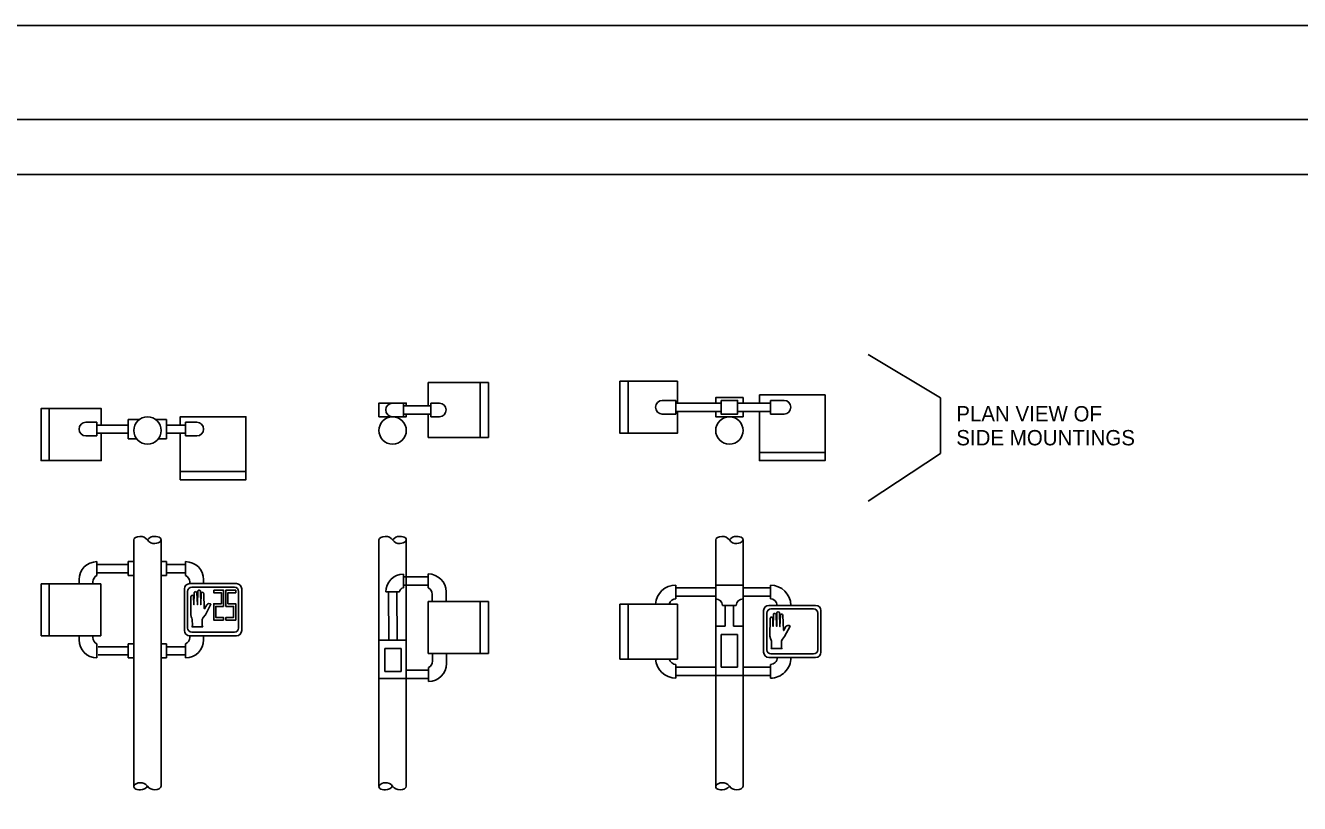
# Model space of a CAD drawing. Extents: x -894 to 866, y -472 to 714.
# Drawn here: x -364 to 218, y 358 to 714 of the extents above; entities that cross this region are included whole.
import ezdxf

# ---------------------------------------------------------------- set-up
doc = ezdxf.new("R2010")
doc.units = 0
for name, color, linetype in [('border_PLOTTING-ELEMENTS', 7, 'Continuous'), ('border_rw_22x34_Cut_Lines', 7, 'Continuous'), ('border_SHEET', 7, 'Continuous'), ('es_DETAIL', 7, 'Continuous'), ('es_DETAIL-anno', 7, 'Continuous')]:
    doc.layers.add(name, color=color, linetype=linetype)

msp = doc.modelspace()

# ---------------------------------------------------------------- linework, layer by layer
at = {"layer": 'border_PLOTTING-ELEMENTS'}
for points in [[(-894.04, -472.44), (865.96, -472.44), (865.96, 713.56), (-894.04, 713.56)], [(-864.04, 670.56), (835.96, 670.56), (835.96, -429.44), (-864.04, -429.44)]]:
    msp.add_lwpolyline(points, close=True, dxfattribs=at)
at = {"layer": 'border_rw_22x34_Cut_Lines'}
msp.add_lwpolyline([(-864.04, 670.56), (835.96, 670.56), (835.96, -429.44), (-864.04, -429.44)], close=True, dxfattribs=at)
at = {"layer": 'border_SHEET'}
msp.add_line((-814.04, 645.56), (810.96, 645.56), dxfattribs=at)
at = {"layer": 'es_DETAIL'}
for p, q in [((-156.55, 550.44), (-156.55, 525.44)), ((-88.95, 527.32), (-88.95, 551.07)), ((-73.33, 542.32), (-67.1, 542.32)), ((-67.1, 542.32), (-67.1, 536.07)), ((-23.96, 542.32), (-23.96, 536.07)), ((-23.96, 542.32), (-17.73, 542.32)), ((-353.41, 514.82), (-353.41, 538.57)), ((-191.55, 534.82), (-191.55, 541.07)), ((-191.55, 539.82), (-179.05, 539.82)), ((-191.55, 536.07), (-179.05, 536.07)), ((-179.05, 541.07), (-175.2, 541.07)), ((-179.05, 541.07), (-179.05, 534.82)), ((-73.33, 536.07), (-67.1, 536.07)), ((-67.1, 541.07), (-46.46, 541.07)), ((-67.1, 537.32), (-46.46, 537.32)), ((-38.96, 541.07), (-23.96, 541.07)), ((-38.96, 537.32), (-23.96, 537.32)), ((-23.96, 536.07), (-17.73, 536.07)), ((-331.61, 532.32), (-336.71, 532.32)), ((-331.61, 532.32), (-331.61, 526.07)), ((-317.31, 531.07), (-331.61, 531.07)), ((-317.31, 524.82), (-317.31, 533.57)), ((-312.31, 533.57), (-317.31, 533.57)), ((-304.81, 533.57), (-299.81, 533.57)), ((-299.81, 524.82), (-299.81, 533.57)), ((-299.81, 531.07), (-291.11, 531.07)), ((-291.11, 532.32), (-291.11, 526.07)), ((-291.11, 532.32), (-286.01, 532.32)), ((-179.05, 534.82), (-175.2, 534.82)), ((-331.61, 526.07), (-336.71, 526.07)), ((-317.31, 527.32), (-331.61, 527.32)), ((-317.31, 524.82), (-313.56, 524.82)), ((-303.56, 524.82), (-299.81, 524.82)), ((-299.81, 527.32), (-291.11, 527.32)), ((-291.11, 526.07), (-286.01, 526.07)), ((1.32, 518.57), (-28.96, 518.57)), ((-263.29, 509.82), (-293.56, 509.82)), ((-314.81, 366.07), (-314.81, 478.57)), ((-302.31, 366.07), (-302.31, 478.57)), ((-202.8, 366.07), (-202.8, 478.57)), ((-190.3, 366.07), (-190.3, 478.57)), ((-48.96, 366.07), (-48.96, 478.57)), ((-36.46, 366.07), (-36.46, 478.57)), ((-331.61, 462.32), (-331.61, 468.66)), ((-331.61, 468.57), (-331.61, 462.32)), ((-331.61, 467.32), (-317.31, 467.32)), ((-331.61, 467.32), (-317.31, 467.32)), ((-317.31, 462.32), (-317.31, 468.66)), ((-317.31, 468.66), (-314.81, 468.66)), ((-299.81, 468.66), (-302.31, 468.66)), ((-299.81, 462.32), (-299.81, 468.66)), ((-291.11, 467.32), (-299.81, 467.32)), ((-291.11, 462.32), (-291.11, 468.66)), ((-291.11, 468.57), (-291.11, 462.32)), ((-339.83, 458.57), (-339.83, 460.44)), ((-331.61, 463.57), (-317.31, 463.57)), ((-317.31, 462.32), (-314.81, 462.32)), ((-299.81, 462.32), (-302.31, 462.32)), ((-291.11, 463.57), (-299.81, 463.57)), ((-282.89, 458.57), (-282.89, 460.44)), ((-191.55, 462.94), (-191.55, 456.69)), ((-191.55, 461.69), (-190.3, 461.69)), ((-190.3, 461.69), (-180.3, 461.69)), ((-181.55, 461.69), (-180.3, 461.69)), ((-180.3, 456.69), (-180.3, 463.04)), ((-180.3, 462.94), (-180.3, 456.69)), ((-357.16, 458.57), (-357.16, 434.82)), ((-357.16, 458.57), (-329.81, 458.57)), ((-353.41, 434.82), (-353.41, 458.57)), ((-333.49, 458.57), (-333.49, 459.39)), ((-329.81, 458.57), (-329.81, 434.82)), ((-291.66, 437.23), (-291.66, 456.2)), ((-289.24, 458.62), (-267.9, 458.62)), ((-289.23, 458.57), (-289.23, 459.39)), ((-288.31, 456.99), (-268.83, 456.99)), ((-266.94, 455.1), (-266.94, 438.33)), ((-265.48, 437.23), (-265.48, 456.2)), ((-199.67, 454.82), (-193.42, 454.82)), ((-198.29, 432.77), (-198.42, 454.82)), ((-194.54, 432.77), (-194.67, 454.82)), ((-191.55, 457.94), (-190.3, 457.94)), ((-190.3, 457.94), (-180.3, 457.94)), ((-172.08, 450.44), (-172.08, 454.82)), ((-67.1, 457.97), (-67.1, 451.72)), ((-48.96, 456.69), (-67.1, 456.69)), ((-48.96, 457.94), (-36.46, 457.94)), ((-36.46, 456.69), (-23.96, 456.69)), ((-23.96, 457.94), (-23.96, 451.69)), ((-180.3, 450.44), (-180.3, 426.69)), ((-152.8, 450.44), (-180.3, 450.44)), ((-178.42, 450.44), (-178.42, 453.76)), ((-156.55, 450.44), (-156.55, 426.69)), ((-152.8, 450.44), (-152.8, 426.69)), ((-92.7, 449.19), (-66.46, 449.19)), ((-92.7, 424.19), (-92.7, 449.19)), ((-88.95, 424.19), (-88.95, 449.19)), ((-48.96, 452.94), (-67.1, 452.94)), ((-66.46, 449.19), (-66.46, 424.19)), ((-45.83, 448.57), (-39.58, 448.57)), ((-44.58, 439.19), (-44.58, 448.57)), ((-40.83, 439.19), (-40.83, 448.57)), ((-36.46, 452.94), (-23.96, 452.94)), ((-24.64, 448.69), (-3.3, 448.69)), ((-27.06, 427.31), (-27.06, 446.28)), ((-25.6, 445.18), (-25.6, 428.41)), ((-4.23, 447.07), (-23.7, 447.07)), ((-2.34, 428.41), (-2.34, 445.18)), ((-2.34, 445.18), (-2.34, 445.18)), ((-0.88, 427.31), (-0.88, 446.28)), ((-48.96, 439.19), (-44.58, 439.19)), ((-40.83, 439.19), (-36.46, 439.19)), ((-329.81, 434.82), (-357.16, 434.82)), ((-339.83, 434.82), (-339.83, 432.94)), ((-333.49, 434.82), (-333.49, 433.99)), ((-331.61, 431.07), (-331.61, 424.72)), ((-331.61, 424.82), (-331.61, 431.07)), ((-317.31, 431.07), (-317.31, 424.72)), ((-317.31, 431.07), (-314.81, 431.07)), ((-299.81, 431.07), (-302.31, 431.07)), ((-299.81, 431.07), (-299.81, 424.72)), ((-291.11, 431.07), (-291.11, 424.72)), ((-291.11, 424.82), (-291.11, 431.07)), ((-289.24, 434.82), (-267.9, 434.82)), ((-289.23, 434.82), (-289.23, 433.99)), ((-268.83, 436.44), (-288.31, 436.44)), ((-282.89, 434.82), (-282.89, 432.94)), ((-202.66, 432.77), (-190.16, 432.77)), ((-46.46, 435.44), (-46.46, 420.44)), ((-46.46, 435.44), (-38.96, 435.44)), ((-38.96, 435.44), (-38.96, 420.44)), ((-331.06, 429.82), (-317.31, 429.82)), ((-331.06, 426.07), (-317.31, 426.07)), ((-291.11, 429.82), (-299.81, 429.82)), ((-291.11, 426.07), (-299.81, 426.07)), ((-200.16, 429.02), (-192.66, 429.02)), ((-200.16, 429.02), (-200.16, 418.42)), ((-192.66, 429.02), (-192.66, 418.42)), ((-180.3, 426.69), (-152.8, 426.69)), ((-178.29, 426.53), (-178.29, 423.21)), ((-171.94, 426.53), (-171.94, 422.15)), ((-23.7, 426.52), (-4.23, 426.52)), ((-317.31, 424.72), (-314.81, 424.72)), ((-299.81, 424.72), (-302.31, 424.72)), ((-180.16, 420.28), (-180.16, 413.93)), ((-180.16, 414.03), (-180.16, 420.28)), ((-66.46, 424.19), (-92.7, 424.19)), ((-67.1, 415.47), (-67.1, 421.72)), ((-48.96, 420.44), (-67.1, 420.44)), ((-46.46, 420.44), (-38.96, 420.44)), ((-36.46, 420.44), (-23.96, 420.44)), ((-24.64, 424.89), (-3.3, 424.89)), ((-23.96, 415.44), (-23.96, 421.69)), ((-202.66, 415.28), (-190.16, 415.28)), ((-200.16, 418.42), (-192.66, 418.42)), ((-190.16, 419.03), (-180.16, 419.03)), ((-190.16, 415.28), (-180.16, 415.28)), ((-181.41, 415.28), (-180.16, 415.28)), ((-48.96, 416.69), (-67.1, 416.69)), ((-48.96, 416.69), (-36.46, 416.69)), ((-36.46, 416.69), (-23.96, 416.69))]:
    msp.add_line(p, q, dxfattribs=at)
for points in [[(-180.3, 539.82), (-180.3, 550.44)], [(-180.3, 550.44), (-180.3, 550.44), (-152.8, 550.44), (-152.8, 525.44), (-180.3, 525.44), (-180.3, 536.07)], [(-66.46, 537.32), (-66.46, 527.32), (-92.7, 527.32), (-92.7, 551.07), (-66.46, 551.07), (-66.46, 551.07)], [(-66.46, 551.07), (-66.46, 541.07)], [(-48.96, 541.07), (-48.96, 543.57), (-36.46, 543.57), (-36.46, 541.07)], [(-28.96, 544.82), (-28.96, 541.07)], [(-28.96, 537.32), (-28.96, 514.82), (1.04, 514.82), (1.04, 544.82), (-28.96, 544.82), (-28.96, 544.82)], [(-329.66, 538.57), (-329.66, 538.57), (-357.16, 538.57), (-357.16, 514.82), (-329.66, 514.82), (-329.66, 527.32)], [(-329.66, 531.07), (-329.66, 538.57)], [(-202.8, 541.07), (-202.8, 541.07), (-190.3, 541.07), (-190.3, 539.82)], [(-190.3, 536.07), (-190.3, 534.82), (-202.8, 534.82), (-202.8, 541.07)], [(-36.46, 537.32), (-36.46, 534.82), (-48.96, 534.82), (-48.96, 537.32)], [(-263.56, 534.82), (-263.56, 534.82), (-293.56, 534.82), (-293.56, 531.07)], [(-293.56, 527.32), (-293.56, 506.07), (-263.56, 506.07), (-263.56, 534.82)], [(-290.2, 438.33), (-290.2, 455.1), (-290.2, 455.1)]]:
    msp.add_lwpolyline(points, dxfattribs=at)
for points in [[(-46.46, 542.32), (-46.46, 536.07), (-38.96, 536.07), (-38.96, 542.32)], [(-288.27, 438.9), (-288.05, 439.52), (-288.08, 442.21), (-288.22, 442.79), (-288.57, 443.52), (-288.81, 444.55), (-288.69, 452.61), (-288.63, 452.85), (-288.61, 452.89), (-288.56, 452.98), (-288.44, 453.12), (-288.42, 453.15), (-288.26, 453.25), (-288.09, 453.29), (-287.9, 453.24), (-287.73, 453.17), (-287.58, 452.92), (-287.49, 452.68), (-287.4, 449.07), (-287.34, 449.03), (-287.2, 454.37), (-287.16, 454.51), (-287.08, 454.68), (-287, 454.78), (-286.85, 454.89), (-286.67, 454.96), (-286.5, 454.94), (-286.38, 454.89), (-286.08, 454.65), (-286.04, 454.57), (-285.97, 454.37), (-285.73, 449.07), (-285.67, 449.03), (-285.56, 455.13), (-285.51, 455.32), (-285.44, 455.44), (-285.2, 455.61), (-284.94, 455.65), (-284.62, 455.54), (-284.49, 455.41), (-284.39, 455.27), (-284.18, 448.96), (-284.01, 454.3), (-283.94, 454.45), (-283.86, 454.54), (-283.64, 454.64), (-283.33, 454.65), (-283.13, 454.56), (-283.08, 454.53), (-282.98, 454.43), (-282.9, 454.29), (-282.86, 454.13), (-282.63, 447.31), (-282.42, 447.14), (-281.43, 449), (-281.08, 449.27), (-280.64, 449.48), (-279.96, 449.41), (-279.58, 449.17), (-282.04, 444.38), (-283.1, 443.17), (-283.33, 442.79), (-283.51, 442.31), (-283.51, 439.52), (-283.3, 438.9)], [(-278.28, 455.67), (-273.84, 455.67), (-273.84, 448.2), (-277.36, 448.2), (-277.36, 443.16), (-273.84, 443.16), (-273.84, 441.94), (-278.28, 441.94), (-278.28, 449.41), (-274.76, 449.41), (-274.76, 454.45), (-278.28, 454.45)], [(-268.25, 455.67), (-272.68, 455.67), (-272.68, 448.2), (-269.17, 448.2), (-269.17, 443.16), (-272.68, 443.16), (-272.68, 441.94), (-268.25, 441.94), (-268.25, 449.41), (-271.76, 449.41), (-271.76, 454.45), (-268.25, 454.45)], [(-23.67, 428.98), (-23.45, 429.6), (-23.48, 432.29), (-23.62, 432.87), (-23.97, 433.6), (-24.21, 434.63), (-24.09, 442.69), (-23.83, 443.24), (-23.49, 443.37), (-23.12, 443.24), (-22.98, 443), (-22.89, 442.76), (-22.8, 439.14), (-22.74, 439.11), (-22.6, 444.45), (-22.48, 444.76), (-22.25, 444.97), (-22.07, 445.03), (-21.78, 444.97), (-21.48, 444.72), (-21.37, 444.45), (-21.13, 439.14), (-21.07, 439.11), (-20.96, 445.21), (-20.84, 445.52), (-20.34, 445.72), (-20.02, 445.62), (-19.79, 445.34), (-19.58, 439.04), (-19.4, 444.38), (-19.26, 444.62), (-19.04, 444.72), (-18.73, 444.72), (-18.46, 444.53), (-18.26, 444.21), (-18.03, 437.39), (-17.82, 437.21), (-16.83, 439.07), (-16.48, 439.35), (-16.04, 439.56), (-15.36, 439.49), (-14.98, 439.25), (-17.44, 434.46), (-18.5, 433.25), (-18.73, 432.87), (-18.91, 432.39), (-18.91, 429.6), (-18.7, 428.98)]]:
    msp.add_lwpolyline(points, close=True, dxfattribs=at)
for centre in [(-308.56, 528.57), (-196.55, 528.57), (-42.71, 528.57)]:
    msp.add_circle(centre, 6.25, dxfattribs=at)
for centre, radius, start, end in [((-73.33, 539.19), 3.12, 90, 270), ((-17.73, 539.19), 3.12, 270, 90), ((-196.55, 537.94), 3.12, 90, 270), ((-175.2, 537.94), 3.12, 270, 90), ((-336.71, 529.19), 3.12, 90, 270), ((-286.01, 529.19), 3.12, 270, 90), ((-311.69, 476.34), 3.84, 35.46309, 94.0963), ((-305.44, 476.34), 3.84, 88.49389, 144.5369), ((-305.44, 480.79), 3.84, 215.4631, 274.42156), ((-199.67, 476.34), 3.84, 35.46309, 94.0963), ((-193.42, 476.34), 3.84, 88.49389, 144.5369), ((-193.42, 480.79), 3.84, 215.4631, 274.42156), ((-45.83, 476.34), 3.84, 35.46309, 94.0963), ((-39.58, 476.34), 3.84, 88.49389, 144.5369), ((-39.58, 480.79), 3.84, 215.4631, 274.42156), ((-331.61, 460.44), 8.22, 90, 180), ((-291.11, 460.44), 8.22, 0, 90), ((-330.16, 459.32), 3.33, 115.90164, 178.82545), ((-292.56, 459.32), 3.33, 1.17455, 64.09836), ((-191.55, 454.82), 8.12, 90, 180), ((-180.3, 454.82), 8.22, 0, 90), ((-289.24, 456.2), 2.42, 90, 180), ((-267.9, 456.2), 2.42, 0, 90), ((-191.55, 454.82), 1.87, 90, 180), ((-181.75, 453.69), 3.33, 1.17455, 64.09836), ((-67.1, 448.59), 9.37, 90, 175.99939), ((-23.96, 448.57), 9.37, 0.77657, 90), ((-67.1, 448.59), 3.12, 90, 167.56487), ((-48.96, 448.57), 3.12, 0, 90), ((-36.46, 448.57), 3.12, 90, 180), ((-24.64, 446.28), 2.42, 90, 180), ((-23.96, 448.57), 3.12, 2.33028, 90), ((-3.3, 446.28), 2.42, 0, 90), ((-289.24, 437.23), 2.42, 180, 270), ((-267.9, 437.23), 2.42, 270, 0), ((-331.61, 432.94), 8.22, 180, 270), ((-330.16, 434.06), 3.33, 181.17455, 244.09836), ((-292.56, 434.06), 3.33, 295.90164, 358.82545), ((-291.11, 432.94), 8.22, 270, 0), ((-24.64, 427.31), 2.42, 180, 270), ((-3.3, 427.31), 2.42, 270, 0), ((-181.62, 423.27), 3.33, 295.90164, 358.82545), ((-180.16, 422.15), 8.22, 270, 0), ((-67.1, 424.84), 9.37, 184.00061, 270), ((-67.1, 424.84), 3.12, 192.43513, 270), ((-23.96, 424.82), 3.12, 270, 1.41219), ((-23.96, 424.82), 9.37, 270, 0.47069), ((-311.69, 363.84), 3.84, 35.4631, 94.42156), ((-199.67, 363.84), 3.84, 35.4631, 94.42156), ((-45.83, 363.84), 3.84, 35.4631, 94.42156), ((-311.69, 368.29), 3.84, 268.49389, 324.5369), ((-305.44, 368.29), 3.84, 215.46309, 274.0963), ((-199.67, 368.29), 3.84, 268.49389, 324.5369), ((-193.42, 368.29), 3.84, 215.46309, 274.0963), ((-45.83, 368.29), 3.84, 268.49389, 324.5369), ((-39.58, 368.29), 3.84, 215.46309, 274.0963)]:
    msp.add_arc(centre, radius, start, end, dxfattribs=at)
for centre, major_axis, ratio, start_param, end_param in [((-311.92, 478.56), (-2.89, -0.07), 0.554684, 4.712389, 6.238373), ((-305.24, 478.57), (2.93, 0.18), 0.546712, 4.712389, 7.853982), ((-199.91, 478.56), (-2.89, -0.07), 0.554684, 4.712389, 6.238373), ((-193.22, 478.57), (2.93, 0.18), 0.546712, 4.712389, 7.853982), ((-46.07, 478.56), (-2.89, -0.07), 0.554684, 4.712389, 6.238373), ((-39.38, 478.57), (2.93, 0.18), 0.546712, 4.712389, 7.853982), ((-288.31, 455.1), (0, 1.89), 0.999992, 0, 1.570796), ((-268.83, 455.1), (0, 1.89), 0.999992, 4.712389, 6.283185), ((-23.7, 445.18), (0, 1.89), 0.999992, 0, 1.570796), ((-4.23, 445.18), (0, 1.89), 0.999992, 4.712389, 6.283185), ((-288.31, 438.33), (0, -1.89), 0.999992, 4.712389, 6.283185), ((-268.83, 438.33), (0, 1.89), 0.999992, 3.141593, 4.712389), ((-23.7, 428.41), (0, -1.89), 0.999992, 4.712389, 6.283185), ((-4.23, 428.41), (0, 1.89), 0.999992, 3.141593, 4.712389), ((-311.89, 366.06), (-2.93, -0.18), 0.546712, 4.712389, 7.853982), ((-199.87, 366.06), (-2.93, -0.18), 0.546712, 4.712389, 7.853982), ((-46.03, 366.06), (-2.93, -0.18), 0.546712, 4.712389, 7.853982), ((-305.2, 366.07), (2.89, 0.07), 0.554684, 4.712389, 6.238373), ((-193.19, 366.07), (2.89, 0.07), 0.554684, 4.712389, 6.238373), ((-39.35, 366.07), (2.89, 0.07), 0.554684, 4.712389, 6.238373)]:
    msp.add_ellipse(centre, major_axis=major_axis, ratio=ratio, start_param=start_param, end_param=end_param, dxfattribs=at)
at = {"layer": 'es_DETAIL-anno'}
for p, q in [((53.71, 543.44), (20.64, 563.22)), ((53.71, 518.01), (53.71, 543.44)), ((53.71, 518.01), (20.64, 496.28))]:
    msp.add_line(p, q, dxfattribs=at)

# ---------------------------------------------------------------- texts
for s, p in [('PLAN VIEW OF', (60.96, 532.72)), ('SIDE MOUNTINGS', (60.96, 521.78))]:
    msp.add_text(s, height=7, dxfattribs=at).set_placement(p)

doc.saveas('drawing.dxf')
